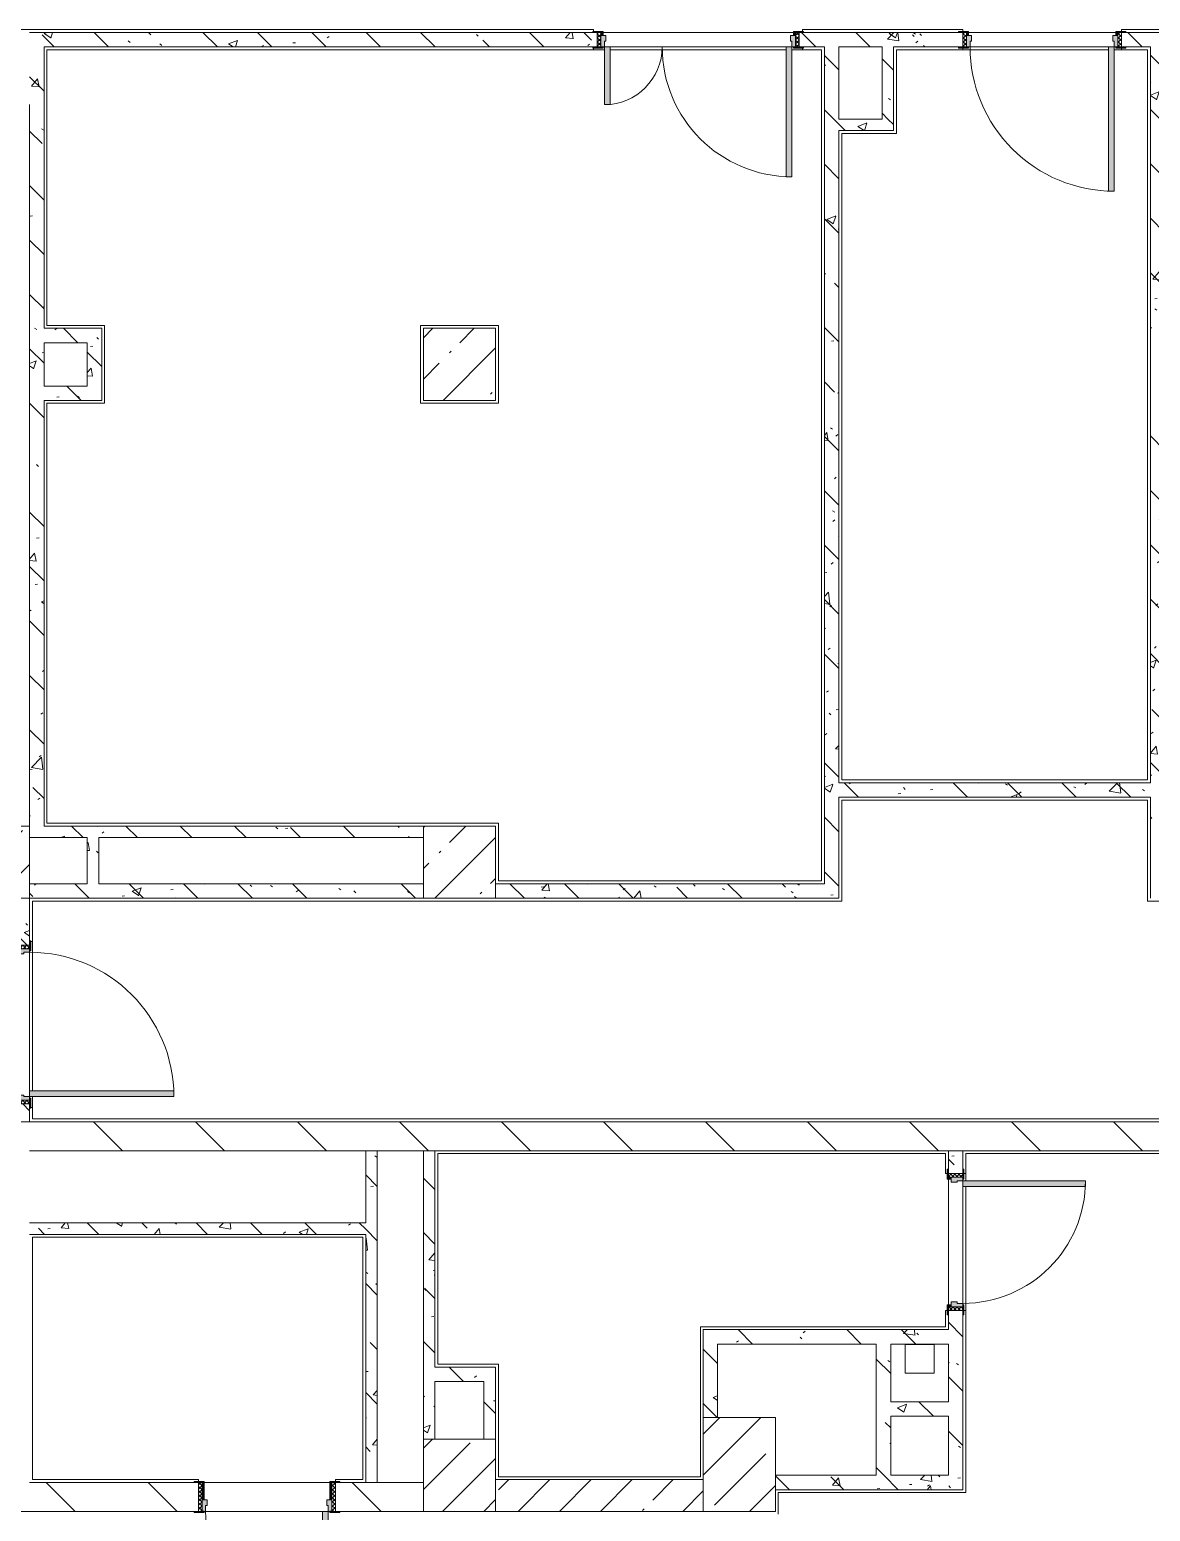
# Model space of a CAD drawing. Header units: millimetres. Extents: x -4196 to 190310, y -8553 to 29000.
# Drawn here: x 130156 to 137926, y 10900 to 21170 of the extents above; entities that cross this region are included whole.
import ezdxf

# ---------------------------------------------------------------- set-up
doc = ezdxf.new("R2010")
doc.units = ezdxf.units.MM
for name, color, linetype, lineweight, true_color in [('A-DOOR-1', 7, 'Continuous', 5, 0xaaaaaa), ('A-DOOR-2', 7, 'Continuous', 5, 0xe2e2e2), ('A-DOOR-FRAM-1', 7, 'Continuous', 5, 0xe2e2e2), ('A-DOOR-FRAM-2', 7, 'Continuous', 5, 0xaaaaaa), ('A-FLOR-1', 7, 'Continuous', 5, 0xaaaaaa), ('I-WALL-5', 7, 'Continuous', 5, 0x787878)]:
    doc.layers.add(name, color=color, linetype=linetype, lineweight=lineweight, true_color=true_color)
for name, color, linetype, lineweight in [('A-WALL', 7, 'Continuous', 9), ('I-WALL-3', 7, 'Continuous', 5), ('S-COLS-2', 7, 'Continuous', 5)]:
    doc.layers.add(name, color=color, linetype=linetype, lineweight=lineweight)
pattern_1 = [(135, (59346.5, 0), (-377.1708, -377.1708), [533.4, -88.9, 17.78, -88.9]), (135, (59346.5, 376.94), (-377.1708, -377.1708), []), (50, (59346.5, 0), (637.6445, -55.7866), [66.675, -733.425]), (355, (59346.5, 0), (-123.3494, 668.699), [53.34, -586.74]), (100.451, (59399.6, -4.65), (514.299, 612.908), [56.665, -623.315]), (46.184, (59346.5, 177.8), (948.7764, -147.15), [100.012, -1100.137]), (96.636, (59425.6, 165.5), (830.909, 865.997), [84.998, -934.973]), (351.184, (59346.5, 177.8), (830.918, 865.988), [80.01, -880.11]), (21, (59435.4, 133.35), (530.6506, -357.9283), [66.675, -733.425]), (326, (59435.4, 133.35), (216.308, 644.6585), [53.34, -586.74]), (71.451, (59479.6, 103.5), (746.9596, 286.7243), [56.665, -623.315]), (37.5, (59346.5, 0), (10.81053, 295.9426), [16.764, -562.864, 16.764, -578.866, -588.962]), (37.5, (59346.5, 0), (10.81053, 295.9426), [-1175.258, 16.764, -572.198]), (7.5, (59346.5, 0), (233.8692, 350.6318), [16.764, -322.834, 16.764, -549.529, -224.472]), (7.5, (59346.5, 0), (233.8692, 350.6318), [-905.891, 16.764, -207.708]), (327.5, (59148.24, 0), (474.5678, -20.0513), [16.764, -205.486, 16.764, -676.656, -920.115]), (327.5, (59148.24, 0), (474.5678, -20.0513), [-915.67, 16.764, -903.351]), (317.5, (59059.34, 0), (518.4522, 88.9934), [16.764, -272.161, 16.764, -443.738, -653.415]), (317.5, (59059.34, 0), (518.4522, 88.9934), [-749.427, 16.764, -636.651])]
pattern_2 = [(135, (1751.41, 114.685), (-14.14214, -14.14214), []), (225, (1751.41, 114.685), (14.14214, -14.14214), [])]
pattern_3 = [(45, (-371.384, 114.685), (-14.1421, 14.1421), []), (135, (-371.384, 114.685), (-14.1421, -14.1421), [])]
pattern_4 = [(135, (59346.5, 0), (-353.5534, -353.5534), [])]

# ---------------------------------------------------------------- blocks, each defined once
blk = doc.blocks.new('110_Дверь_СКБ_2Ст - Д-10а_п__ СОШ_Дв_1450x2100h_Горячий цех 2-32185694-1_6_1_птичка')
at = {"layer": 'A-DOOR-1'}
h = blk.add_hatch(dxfattribs=at)
h.set_pattern_fill('FP_139', color=256, style=0, pattern_type=2)
h.set_pattern_definition([(135, (1601.41, 114.685), (-14.14214, -14.14214), []), (225, (1601.41, 114.685), (14.14214, -14.14214), [])])
h.paths.add_polyline_path([(712, 50), (687, 50), (687, -50), (712, -50)])
at = {"layer": 'A-DOOR-2'}
for points in [[(-638, 950), (-638, 50), (-598, 50), (-598, 950)], [(622, 450), (622, 50), (662, 50), (662, 450)]]:
    blk.add_hatch(color=256, dxfattribs=at).paths.add_polyline_path(points)
h = blk.add_hatch(color=256, dxfattribs=at)
h.paths.add_polyline_path([(-663, 50), (-663, -30), (-628, -30), (-628, 10), (-638, 10), (-638, 50), (-648, 50)])
h.paths.add_polyline_path([(662, 50), (662, 10), (652, 10), (652, -30), (687, -30), (687, 50), (672, 50)])
at = {"layer": 'A-DOOR-FRAM-1'}
for points in [[(-688, 58), (-718, 58), (-718, 50), (-648, 50), (-648, 58), (-667, 58)], [(742, 58), (672, 58), (672, 50), (742, 50)], [(-663, -50), (-718, -50), (-718, -58), (-648, -58), (-648, -50)], [(-663, -30), (-663, -50), (-648, -50), (-648, -30)], [(672, -30), (672, -50), (687, -50), (687, -30)], [(672, -50), (672, -58), (742, -58), (737, -50), (687, -50)]]:
    blk.add_hatch(color=256, dxfattribs=at).paths.add_polyline_path(points)
at = {"layer": 'A-DOOR-FRAM-2'}
h = blk.add_hatch(dxfattribs=at)
h.set_pattern_fill('FP_140', color=256, style=0, pattern_type=2)
h.set_pattern_definition([(45, (-521.384, 114.685), (-14.1421, 14.1421), []), (135, (-521.384, 114.685), (-14.1421, -14.1421), [])])
h.paths.add_polyline_path([(-688, 50), (-688, -50), (-663, -50), (-663, 50)])
at = {"layer": 'A-DOOR-1'}
for p, q in [((-638, 950), (-638, 50)), ((-598, 950), (-638, 950)), ((-598, 50), (-598, 950)), ((662, 450), (622, 450)), ((622, 450), (622, 50)), ((662, 50), (662, 450)), ((-638, 50), (-598, 50)), ((622, 50), (662, 50))]:
    blk.add_line(p, q, dxfattribs=at)
for centre, radius, start, end in [((-638, 50), 900, 0, 90), ((662, 50), 400, 90, 180)]:
    blk.add_arc(centre, radius, start, end, dxfattribs=at)
at = {"layer": 'A-DOOR-FRAM-2'}
for p, q in [((-648, 58), (-718, 58)), ((-718, 58), (-718, 50)), ((-718, 50), (-648, 50)), ((-663, 50), (-688, 50)), ((-688, 50), (-688, -50)), ((-638, 50), (-663, 50)), ((-663, 50), (-663, -30)), ((-663, -50), (-663, 50)), ((-648, 50), (-648, 58)), ((-638, 10), (-638, 50)), ((-628, 10), (-638, 10)), ((-628, -30), (-628, 10)), ((662, 10), (652, 10)), ((652, 10), (652, -30)), ((662, 50), (662, 10)), ((687, 50), (662, 50)), ((742, 58), (672, 58)), ((672, 58), (672, 50)), ((672, 50), (742, 50)), ((687, -30), (687, 50)), ((712, 50), (687, 50)), ((687, 50), (687, -50)), ((712, -50), (712, 50)), ((742, 50), (742, 58)), ((-648, -50), (-718, -50)), ((-718, -50), (-718, -58)), ((-718, -58), (-648, -58)), ((-688, -50), (-663, -50)), ((-663, -30), (-628, -30)), ((-648, -30), (-663, -30)), ((-663, -30), (-663, -50)), ((-663, -50), (-648, -50)), ((-648, -50), (-648, -30)), ((-648, -58), (-648, -50)), ((652, -30), (687, -30)), ((687, -30), (672, -30)), ((672, -30), (672, -50)), ((672, -50), (687, -50)), ((742, -50), (672, -50)), ((672, -50), (672, -58)), ((672, -58), (742, -58)), ((687, -50), (687, -30)), ((687, -50), (712, -50)), ((742, -58), (742, -50))]:
    blk.add_line(p, q, dxfattribs=at)
blk = doc.blocks.new('BSC_Колонна _Прямоугольная - 650х500-23287315-1_6_1_птичка')
at = {"layer": 'S-COLS-2'}
h = blk.add_hatch(dxfattribs=at)
h.set_pattern_fill('FP_151', color=256, style=0, pattern_type=2)
h.set_pattern_definition([(135, (11225, -75730), (-285.1231, -285.1231), []), (135, (11225, -75444.88), (-285.1231, -285.1231), [504.031, -100.806, 16.764, -84.042])])
h.paths.add_polyline_path([(325, 250), (-325, 250), (-325, -250), (325, -250), (325, 0)])
for p, q in [((325, 250), (-325, 250)), ((-325, 250), (-325, -250)), ((325, -250), (325, 250)), ((-325, -250), (325, -250))]:
    blk.add_line(p, q, dxfattribs=at)
blk = doc.blocks.new('BSC_Колонна _Прямоугольная - 500х500-V104-1_6_1_птичка')
at = {"layer": 'S-COLS-2'}
h = blk.add_hatch(dxfattribs=at)
h.set_pattern_fill('FP_152', color=256, style=0, pattern_type=2)
h.set_pattern_definition([(45, (-73790, -11150), (-285.1231, 285.1231), []), (45, (-73504.88, -11150), (-285.1231, 285.1231), [504.031, -100.806, 16.764, -84.042])])
h.paths.add_polyline_path([(250, -250), (250, 250), (-250, 250), (-250, -250), (-85, -250)])
for p, q in [((250, 250), (-250, 250)), ((-250, 250), (-250, -250)), ((250, -250), (250, 250)), ((-250, -250), (250, -250))]:
    blk.add_line(p, q, dxfattribs=at)
blk = doc.blocks.new('110_Дверь_СКБ_1Ст_Внутренняя1 - Д-7_п__950x2100h_Туалет EW30-32892359-1_6_1_птичка')
at = {"layer": 'A-DOOR-1'}
h = blk.add_hatch(dxfattribs=at)
h.set_pattern_fill('FP_134', color=256, style=0, pattern_type=2)
h.set_pattern_definition([(135, (1826.41, 114.685), (-14.14214, -14.14214), []), (225, (1826.41, 114.685), (14.14214, -14.14214), [])])
h.paths.add_polyline_path([(487, -50), (487, 50), (462, 50), (462, -50)])
at = {"layer": 'A-DOOR-2'}
h = blk.add_hatch(color=256, dxfattribs=at)
h.paths.add_polyline_path([(462, 19), (462, 50), (437, 50), (437, 10), (427, 10), (427, -30), (462, -30), (462, -19)])
h.paths.add_polyline_path([(-403, -6), (-403, 10), (-413, 10), (-413, 50), (-438, 50), (-438, -30), (-403, -30)])
at = {"layer": 'A-DOOR-FRAM-1'}
for points in [[(-373, 50), (-373, 900), (-413, 900), (-413, 50)], [(-423, 50), (-423, 58), (-493, 58), (-493, 50), (-438, 50)], [(517, 50), (517, 58), (447, 56), (447, 50), (487, 50)], [(-423, -50), (-493, -50), (-493, -58), (-423, -58)], [(-423, -30), (-438, -30), (-438, -50), (-423, -50)], [(462, -30), (447, -30), (447, -50), (462, -50)], [(517, -50), (447, -50), (447, -58), (517, -58)]]:
    blk.add_hatch(color=256, dxfattribs=at).paths.add_polyline_path(points)
at = {"layer": 'A-DOOR-FRAM-2'}
h = blk.add_hatch(dxfattribs=at)
h.set_pattern_fill('FP_135', color=256, style=0, pattern_type=2)
h.set_pattern_definition([(45, (-296.384, 114.685), (-14.1421, 14.1421), []), (135, (-296.384, 114.685), (-14.1421, -14.1421), [])])
h.paths.add_polyline_path([(-438, -50), (-438, 50), (-463, 50), (-457, -50)])
at = {"layer": 'A-DOOR-1'}
for p, q in [((-413, 900), (-413, 50)), ((-373, 900), (-413, 900)), ((-373, 50), (-373, 900)), ((-413, 50), (-373, 50))]:
    blk.add_line(p, q, dxfattribs=at)
blk.add_arc((-413, 50), 850, 360, 90, dxfattribs=at)
at = {"layer": 'A-DOOR-FRAM-2'}
for p, q in [((-423, 58), (-493, 58)), ((-493, 58), (-493, 50)), ((-493, 50), (-423, 50)), ((-438, 50), (-463, 50)), ((-463, 50), (-463, -50)), ((-413, 50), (-438, 50)), ((-438, 50), (-438, -30)), ((-438, -50), (-438, 50)), ((-423, 50), (-438, 50)), ((-438, 50), (-438, 49)), ((-438, 49), (-423, 49)), ((-423, 50), (-423, 58)), ((-423, 49), (-423, 50)), ((-413, 10), (-413, 50)), ((-403, 10), (-413, 10)), ((-403, -30), (-403, 10)), ((437, 10), (427, 10)), ((427, 10), (427, -30)), ((437, 50), (437, 10)), ((462, 50), (437, 50)), ((517, 58), (447, 58)), ((447, 58), (447, 50)), ((462, 50), (447, 50)), ((447, 50), (447, 49)), ((447, 50), (517, 50)), ((447, 49), (462, 49)), ((462, -30), (462, 50)), ((487, 50), (462, 50)), ((462, 50), (462, -50)), ((462, 49), (462, 50)), ((487, -50), (487, 50)), ((517, 50), (517, 58)), ((-423, -50), (-493, -50)), ((-493, -50), (-493, -58)), ((-493, -58), (-423, -58)), ((-463, -50), (-438, -50)), ((-438, -30), (-403, -30)), ((-423, -30), (-438, -30)), ((-438, -30), (-438, -50)), ((-438, -50), (-423, -50)), ((-423, -50), (-423, -30)), ((-423, -58), (-423, -50)), ((427, -30), (462, -30)), ((462, -30), (447, -30)), ((447, -30), (447, -50)), ((447, -50), (462, -50)), ((517, -50), (447, -50)), ((447, -50), (447, -58)), ((447, -58), (517, -58)), ((462, -50), (462, -30)), ((462, -50), (487, -50)), ((517, -58), (517, -50))]:
    blk.add_line(p, q, dxfattribs=at)
blk = doc.blocks.new('110_Дверь_СКБ_1Ст_Внутренняя1 - Д-17д _Д-9_ 950x2100h_ПУИ_ С_У персонала-24300662-1_6_1_птичка')
at = {"layer": 'A-DOOR-1'}
h = blk.add_hatch(dxfattribs=at)
h.set_pattern_fill('FP_119', color=256, style=0, pattern_type=2)
h.set_pattern_definition([(135, (1826.41, 164.685), (-14.14214, -14.14214), []), (225, (1826.41, 164.685), (14.14214, -14.14214), [])])
h.paths.add_polyline_path([(487, 100), (462, 100), (462, -100), (487, -100), (487, 6)])
at = {"layer": 'A-DOOR-2'}
h = blk.add_hatch(color=256, dxfattribs=at)
h.paths.add_polyline_path([(462, 100), (437, 100), (437, 60), (427, 60), (427, 20), (462, 20)])
h.paths.add_polyline_path([(-423, 100), (-438, 100), (-438, 20), (-403, 20), (-403, 60), (-413, 60), (-413, 100)])
at = {"layer": 'A-DOOR-FRAM-1'}
for points in [[(-401, 950), (-413, 950), (-413, 100), (-373, 104), (-373, 950)], [(-454, 108), (-493, 108), (-493, 100), (-423, 104), (-423, 108), (-454, 108)], [(491, 108), (447, 108), (447, 100), (517, 100), (517, 108), (497, 108)], [(-438, 20), (-438, -100), (-423, -100), (-423, 20)], [(462, 20), (447, 20), (447, -100), (462, -100), (462, 6)], [(-438, -100), (-493, -100), (-493, -108), (-423, -108), (-423, -100)], [(501, -100), (447, -100), (447, -108), (517, -108), (517, -100)]]:
    blk.add_hatch(color=256, dxfattribs=at).paths.add_polyline_path(points)
at = {"layer": 'A-DOOR-FRAM-2'}
h = blk.add_hatch(dxfattribs=at)
h.set_pattern_fill('FP_120', color=256, style=0, pattern_type=2)
h.set_pattern_definition([(45, (-296.384, 164.685), (-14.1421, 14.1421), []), (135, (-296.384, 164.685), (-14.1421, -14.1421), [])])
h.paths.add_polyline_path([(-463, 100), (-460, -100), (-438, -100), (-438, 100)])
at = {"layer": 'A-DOOR-1'}
for p, q in [((-413, 950), (-413, 100)), ((-373, 950), (-413, 950)), ((-373, 100), (-373, 950)), ((-413, 100), (-373, 100))]:
    blk.add_line(p, q, dxfattribs=at)
blk.add_arc((-413, 100), 850, 360, 90, dxfattribs=at)
at = {"layer": 'A-DOOR-FRAM-2'}
for p, q in [((-423, 108), (-493, 108)), ((-493, 108), (-493, 100)), ((-423, 100), (-423, 108)), ((517, 108), (447, 108)), ((447, 108), (447, 100)), ((517, 100), (517, 108)), ((-493, 100), (-423, 100)), ((-438, 100), (-463, 100)), ((-463, 100), (-463, -100)), ((-413, 100), (-438, 100)), ((-438, 100), (-438, 20)), ((-438, -100), (-438, 100)), ((-423, 100), (-438, 100)), ((-438, 100), (-438, 99)), ((-438, 99), (-423, 99)), ((-438, 20), (-403, 20)), ((-423, 20), (-438, 20)), ((-438, 20), (-438, -100)), ((-423, 99), (-423, 100)), ((-423, -100), (-423, 20)), ((-413, 60), (-413, 100)), ((-403, 60), (-413, 60)), ((-403, 20), (-403, 60)), ((437, 60), (427, 60)), ((427, 60), (427, 20)), ((427, 20), (462, 20)), ((437, 100), (437, 60)), ((462, 100), (437, 100)), ((462, 100), (447, 100)), ((447, 100), (447, 99)), ((447, 100), (517, 100)), ((447, 99), (462, 99)), ((462, 20), (447, 20)), ((447, 20), (447, -100)), ((462, 20), (462, 100)), ((487, 100), (462, 100)), ((462, 100), (462, -100)), ((462, 99), (462, 100)), ((462, -100), (462, 20)), ((487, -100), (487, 100)), ((-423, -100), (-493, -100)), ((-493, -100), (-493, -108)), ((-463, -100), (-438, -100)), ((-438, -100), (-423, -100)), ((-423, -108), (-423, -100)), ((447, -100), (462, -100)), ((517, -100), (447, -100)), ((447, -100), (447, -108)), ((462, -100), (487, -100)), ((517, -108), (517, -100)), ((-493, -108), (-423, -108)), ((447, -108), (517, -108))]:
    blk.add_line(p, q, dxfattribs=at)
blk = doc.blocks.new('110_Дверь_СКБ_1Ст_Внутренняя1 - Д-11п 1100x2100h_кладовые _все__ коридор _между помещениями блока столовой__ моечные _все_ 2-32102277-1_6_1_птичка')
at = {"layer": 'A-DOOR-1'}
h = blk.add_hatch(dxfattribs=at)
h.set_pattern_fill('FP_130', color=256, style=0, pattern_type=2)
h.set_pattern_definition(pattern_2)
h.paths.add_polyline_path([(537.5, -50), (562.5, -50), (562.5, 50), (537.5, 50)])
at = {"layer": 'A-DOOR-2'}
h = blk.add_hatch(color=256, dxfattribs=at)
h.paths.add_polyline_path([(-477.5, -30), (-477.5, 10), (-487.5, 10), (-487.5, 50), (-512.5, 50), (-512.5, -30), (-487.5, -30)])
h.paths.add_polyline_path([(537.5, -30), (537.5, 50), (512.5, 50), (512.5, 10), (502.5, 10), (502.5, -30), (512.5, -30)])
at = {"layer": 'A-DOOR-FRAM-1'}
for points in [[(-447.5, 50), (-447.5, 1050), (-487.5, 1050), (-487.5, 50)], [(-567.5, 50), (-497.5, 50), (-497.5, 58), (-567.5, 58)], [(562.5, 50), (592.5, 50), (592.5, 58), (522.5, 58), (522.5, 50), (542.6, 50)], [(-567.5, -58), (-497.5, -58), (-497.5, -50), (-567.5, -50)], [(-497.5, -50), (-497.5, -30), (-512.5, -30), (-512.5, -50)], [(537.5, -50), (537.5, -30), (522.5, -30), (522.5, -50)], [(560.5, -58), (592.5, -58), (592.5, -50), (522.5, -51.4), (522.5, -58)]]:
    blk.add_hatch(color=256, dxfattribs=at).paths.add_polyline_path(points)
at = {"layer": 'A-DOOR-FRAM-2'}
h = blk.add_hatch(dxfattribs=at)
h.set_pattern_fill('FP_131', color=256, style=0, pattern_type=2)
h.set_pattern_definition(pattern_3)
h.paths.add_polyline_path([(-537.5, -50), (-512.5, -50), (-512.5, 50), (-537.5, 50)])
at = {"layer": 'A-DOOR-1'}
for p, q in [((-487.5, 1050), (-487.5, 50)), ((-447.5, 1050), (-487.5, 1050)), ((-447.5, 50), (-447.5, 1050)), ((-487.5, 50), (-447.5, 50))]:
    blk.add_line(p, q, dxfattribs=at)
blk.add_arc((-487.5, 50), 1000, 360, 90, dxfattribs=at)
at = {"layer": 'A-DOOR-FRAM-2'}
for p, q in [((-497.5, 58), (-567.5, 58)), ((-567.5, 58), (-567.5, 50)), ((-567.5, 50), (-497.5, 50)), ((-512.5, 50), (-537.5, 50)), ((-537.5, 50), (-537.5, -50)), ((-487.5, 50), (-512.5, 50)), ((-512.5, 50), (-512.5, -30)), ((-512.5, -50), (-512.5, 50)), ((-497.5, 50), (-512.5, 50)), ((-512.5, 50), (-512.5, 49)), ((-512.5, 49), (-497.5, 49)), ((-497.5, 50), (-497.5, 58)), ((-497.5, 49), (-497.5, 50)), ((-487.5, 10), (-487.5, 50)), ((-477.5, 10), (-487.5, 10)), ((-477.5, -30), (-477.5, 10)), ((512.5, 10), (502.5, 10)), ((502.5, 10), (502.5, -30)), ((512.5, 50), (512.5, 10)), ((537.5, 50), (512.5, 50)), ((592.5, 58), (522.5, 58)), ((522.5, 58), (522.5, 50)), ((537.5, 50), (522.5, 50)), ((522.5, 50), (522.5, 49)), ((522.5, 50), (592.5, 50)), ((522.5, 49), (537.5, 49)), ((537.5, -30), (537.5, 50)), ((562.5, 50), (537.5, 50)), ((537.5, 50), (537.5, -50)), ((537.5, 49), (537.5, 50)), ((562.5, -50), (562.5, 50)), ((592.5, 50), (592.5, 58)), ((-497.5, -50), (-567.5, -50)), ((-567.5, -50), (-567.5, -58)), ((-567.5, -58), (-497.5, -58)), ((-537.5, -50), (-512.5, -50)), ((-512.5, -30), (-477.5, -30)), ((-497.5, -30), (-512.5, -30)), ((-512.5, -30), (-512.5, -50)), ((-512.5, -50), (-497.5, -50)), ((-497.5, -50), (-497.5, -30)), ((-497.5, -58), (-497.5, -50)), ((502.5, -30), (537.5, -30)), ((537.5, -30), (522.5, -30)), ((522.5, -30), (522.5, -50)), ((522.5, -50), (537.5, -50)), ((592.5, -50), (522.5, -50)), ((522.5, -50), (522.5, -58)), ((522.5, -58), (592.5, -58)), ((537.5, -50), (537.5, -30)), ((537.5, -50), (562.5, -50)), ((592.5, -58), (592.5, -50))]:
    blk.add_line(p, q, dxfattribs=at)
blk = doc.blocks.new('BSC_Колонна _Прямоугольная - 500х500-V127-1_6_1_птичка')
at = {"layer": 'S-COLS-2'}
h = blk.add_hatch(dxfattribs=at)
h.set_pattern_fill('FP_172', color=256, style=0, pattern_type=2)
h.set_pattern_definition([(45, (-70560, -15400), (-285.1231, 285.1231), []), (45, (-70274.88, -15400), (-285.1231, 285.1231), [504.031, -100.806, 16.764, -84.042])])
h.paths.add_polyline_path([(-250, -250), (250, -250), (250, 250), (-250, 250), (-250, 130)])
for p, q in [((250, 250), (-250, 250)), ((-250, 250), (-250, -250)), ((250, -250), (250, 250)), ((-250, -250), (250, -250))]:
    blk.add_line(p, q, dxfattribs=at)
blk = doc.blocks.new('BSC_Колонна _Прямоугольная - 500х500-V128-1_6_1_птичка')
at = {"layer": 'S-COLS-2'}
h = blk.add_hatch(dxfattribs=at)
h.set_pattern_fill('FP_173', color=256, style=0, pattern_type=2)
h.set_pattern_definition([(45, (-73790, -15400), (-285.1231, 285.1231), []), (45, (-73504.88, -15400), (-285.1231, 285.1231), [504.031, -100.806, 16.764, -84.042])])
h.paths.add_polyline_path([(250, -250), (250, 250), (-250, 250), (-250, -250)])
for p, q in [((250, 250), (-250, 250)), ((-250, 250), (-250, -250)), ((250, -250), (250, 250)), ((-250, -250), (250, -250))]:
    blk.add_line(p, q, dxfattribs=at)
blk = doc.blocks.new('BSC_Колонна _Прямоугольная - 500х500-V144-1_6_1_птичка')
at = {"layer": 'S-COLS-2'}
h = blk.add_hatch(dxfattribs=at)
h.set_pattern_fill('FP_186', color=256, style=0, pattern_type=2)
h.set_pattern_definition([(45, (-73790, -18850), (-285.1231, 285.1231), []), (45, (-73504.88, -18850), (-285.1231, 285.1231), [504.031, -100.806, 16.764, -84.042])])
h.paths.add_polyline_path([(250, -250), (247, 250), (-250, 250), (-250, -250)])
for p, q in [((250, 250), (-250, 250)), ((-250, 250), (-250, -250)), ((250, -250), (250, 250)), ((-250, -250), (250, -250))]:
    blk.add_line(p, q, dxfattribs=at)
blk = doc.blocks.new('110_Дверь_СКБ_1Ст_Внутренняя1 - Д-12 EIW 1100x2100h_кладовые _все__ коридор _между помещениями блока столовой__ моечные _все_-32933558-1_6_1_птичка')
at = {"layer": 'A-DOOR-1'}
h = blk.add_hatch(dxfattribs=at)
h.set_pattern_fill('FP_130', color=256, style=0, pattern_type=2)
h.set_pattern_definition(pattern_2)
h.paths.add_polyline_path([(562.5, 50), (537.5, 50), (537.5, -50), (562.5, -50)])
at = {"layer": 'A-DOOR-2'}
h = blk.add_hatch(color=256, dxfattribs=at)
h.paths.add_polyline_path([(537.5, -30), (537.5, 50), (512.5, 50), (512.5, 10), (502.5, 10), (502.5, -30), (512.5, -30)])
h.paths.add_polyline_path([(-477.5, -6), (-477.5, 10), (-487.5, 10), (-487.5, 50), (-512.5, 50), (-512.5, -30), (-477.5, -30)])
at = {"layer": 'A-DOOR-FRAM-1'}
for points in [[(512.5, 863.5), (512.5, 1050), (472.5, 1050), (472.5, 50), (512.5, 50), (512.5, 685.8)], [(-497.5, 58), (-567.5, 58), (-562.5, 50), (-497.5, 50)], [(592.5, 58), (522.5, 58), (522.5, 50), (592.5, 50)], [(-497.5, -58), (-497.5, -50), (-567.5, -50), (-562.5, -58), (-512.5, -58)], [(-497.5, -30), (-512.5, -30), (-512.5, -50), (-497.5, -50)], [(537.5, -30), (522.5, -30), (522.5, -50), (537.5, -50)], [(592.5, -58), (587.5, -50), (522.5, -50), (522.5, -58), (587.5, -58)]]:
    blk.add_hatch(color=256, dxfattribs=at).paths.add_polyline_path(points)
at = {"layer": 'A-DOOR-FRAM-2'}
h = blk.add_hatch(dxfattribs=at)
h.set_pattern_fill('FP_131', color=256, style=0, pattern_type=2)
h.set_pattern_definition(pattern_3)
h.paths.add_polyline_path([(-512.5, 50), (-537.5, 50), (-537.5, -50), (-512.5, -50)])
at = {"layer": 'A-DOOR-1'}
for p, q in [((512.5, 1050), (472.5, 1050)), ((472.5, 1050), (472.5, 50)), ((512.5, 50), (512.5, 1050)), ((472.5, 50), (512.5, 50))]:
    blk.add_line(p, q, dxfattribs=at)
blk.add_arc((512.5, 50), 1000, 90, 180, dxfattribs=at)
at = {"layer": 'A-DOOR-FRAM-2'}
for p, q in [((-497.5, 58), (-567.5, 58)), ((-567.5, 58), (-567.5, 50)), ((-567.5, 50), (-497.5, 50)), ((-512.5, 50), (-537.5, 50)), ((-537.5, 50), (-537.5, -50)), ((-487.5, 50), (-512.5, 50)), ((-512.5, 50), (-512.5, -30)), ((-512.5, -50), (-512.5, 50)), ((-497.5, 50), (-512.5, 50)), ((-512.5, 50), (-512.5, 49)), ((-512.5, 49), (-497.5, 49)), ((-497.5, 50), (-497.5, 58)), ((-497.5, 49), (-497.5, 50)), ((-487.5, 10), (-487.5, 50)), ((-477.5, 10), (-487.5, 10)), ((-477.5, -30), (-477.5, 10)), ((512.5, 10), (502.5, 10)), ((502.5, 10), (502.5, -30)), ((512.5, 50), (512.5, 10)), ((537.5, 50), (512.5, 50)), ((592.5, 58), (522.5, 58)), ((522.5, 58), (522.5, 50)), ((537.5, 50), (522.5, 50)), ((522.5, 50), (522.5, 49)), ((522.5, 50), (592.5, 50)), ((522.5, 49), (537.5, 49)), ((537.5, -30), (537.5, 50)), ((562.5, 50), (537.5, 50)), ((537.5, 50), (537.5, -50)), ((537.5, 49), (537.5, 50)), ((562.5, -50), (562.5, 50)), ((592.5, 50), (592.5, 58)), ((-497.5, -50), (-567.5, -50)), ((-567.5, -50), (-567.5, -58)), ((-567.5, -58), (-497.5, -58)), ((-537.5, -50), (-512.5, -50)), ((-512.5, -30), (-477.5, -30)), ((-497.5, -30), (-512.5, -30)), ((-512.5, -30), (-512.5, -50)), ((-512.5, -50), (-497.5, -50)), ((-497.5, -50), (-497.5, -30)), ((-497.5, -58), (-497.5, -50)), ((502.5, -30), (537.5, -30)), ((537.5, -30), (522.5, -30)), ((522.5, -30), (522.5, -50)), ((522.5, -50), (537.5, -50)), ((592.5, -50), (522.5, -50)), ((522.5, -50), (522.5, -58)), ((522.5, -58), (592.5, -58)), ((537.5, -50), (537.5, -30)), ((537.5, -50), (562.5, -50)), ((592.5, -58), (592.5, -50))]:
    blk.add_line(p, q, dxfattribs=at)

msp = doc.modelspace()

# ---------------------------------------------------------------- hatches: boundary and pattern name
at = {"layer": 'I-WALL-3'}
h = msp.add_hatch(dxfattribs=at)
h.set_pattern_fill('FP_115', color=256, style=0, pattern_type=2)
h.set_pattern_definition(pattern_4)
h.paths.add_polyline_path([(135442.5, 13400), (144046.5, 13400), (144046.5, 13600), (127996.5, 13600), (127996.5, 13400), (134510.2, 13400)])
h = msp.add_hatch(dxfattribs=at)
h.set_pattern_fill('FP_115', color=256, style=0, pattern_type=2)
h.set_pattern_definition(pattern_4)
h.paths.add_polyline_path([(132306.3, 10900), (132886.5, 10900), (132886.5, 11100), (132276.3, 11100), (132276.3, 10900)])
h.paths.add_polyline_path([(126106.5, 10900), (128015.3, 10900), (128015.3, 11100), (126106.5, 11100), (126106.5, 10994)])
h.paths.add_polyline_path([(123356.5, 10900), (125906.5, 10900), (125906.5, 11100), (121506.5, 11100), (121506.5, 10900)])
h.paths.add_polyline_path([(128965.3, 10900), (131326.3, 10900), (131326.3, 11100), (128965.3, 11100), (128965.3, 10994)])
h = msp.add_hatch(dxfattribs=at)
h.set_pattern_fill('FP_97', color=256, style=0, pattern_type=2)
h.set_pattern_definition([(45, (59346.5, 0), (-285.1231, 285.1231), []), (45, (59631.6, 0), (-285.1231, 285.1231), [504.031, -100.806, 16.764, -84.042])])
h.paths.add_polyline_path([(134806.5, 10900), (134826.5, 10900), (134826.5, 11120), (133386.5, 11120), (133386.5, 10900), (134510.2, 10900)])
at = {"layer": 'I-WALL-5'}
h = msp.add_hatch(dxfattribs=at)
h.set_pattern_fill('FP_127', color=256, style=0, pattern_type=2)
h.set_pattern_definition(pattern_1)
h.paths.add_polyline_path([(128401.5, 21050), (128431.5, 21050), (128431.5, 21150), (127616.5, 21150), (127616.5, 21050), (127901.5, 21050)])
h.paths.add_polyline_path([(136626.3, 21050), (136626.3, 21150), (135491.3, 21150), (135491.3, 21050), (136596.3, 21050)])
h.paths.add_polyline_path([(137906.3, 21050), (137926.3, 21050), (137926.3, 21150), (137726.3, 21150), (137726.3, 21050), (137808.1, 21050)])
h.paths.add_polyline_path([(130156.5, 21050), (134091.3, 21050), (134091.3, 21150), (130156.5, 21150), (130156.5, 21063.8)])
h.paths.add_polyline_path([(129656.5, 21050), (129656.5, 21150), (129531.5, 21150), (129531.5, 21050), (129636.5, 21050)])
h = msp.add_hatch(dxfattribs=at)
h.set_pattern_fill('FP_127', color=256, style=0, pattern_type=2)
h.set_pattern_definition(pattern_1)
h.paths.add_polyline_path([(137926.3, 15150), (137926.5, 15150.8), (137926.5, 15650), (138026.3, 15650), (138026.3, 18600), (137926.5, 18600), (137926.5, 19100), (138026.3, 19100), (138026.3, 21150), (137926.3, 21150), (137926.3, 15325.4)])
h = msp.add_hatch(dxfattribs=at)
h.set_pattern_fill('FP_127', color=256, style=0, pattern_type=2)
h.set_pattern_definition(pattern_1)
h.paths.add_polyline_path([(130256.5, 15570), (130256.5, 21050), (130156.5, 21050), (130156.5, 15570), (130176.5, 15570)])
h = msp.add_hatch(dxfattribs=at)
h.set_pattern_fill('FP_127', color=256, style=0, pattern_type=2)
h.set_pattern_definition(pattern_1)
h.paths.add_polyline_path([(135766.3, 15150), (135766.3, 21050), (135666.3, 21047.1), (135666.3, 15150)])
h = msp.add_hatch(dxfattribs=at)
h.set_pattern_fill('FP_127', color=256, style=0, pattern_type=2)
h.set_pattern_definition(pattern_1)
h.paths.add_polyline_path([(136066, 20550), (136146, 20550), (136146, 21050), (136066, 21050), (136066, 21030)])
h = msp.add_hatch(dxfattribs=at)
h.set_pattern_fill('FP_127', color=256, style=0, pattern_type=2)
h.set_pattern_definition(pattern_1)
h.paths.add_polyline_path([(136146, 20470), (136146, 20550), (135766.3, 20550), (135766.3, 20470), (136066, 20470)])
h = msp.add_hatch(dxfattribs=at)
h.set_pattern_fill('FP_127', color=256, style=0, pattern_type=2)
h.set_pattern_definition(pattern_1)
h.paths.add_polyline_path([(130556.5, 19000), (130556.5, 19100), (130256.5, 19100), (130261.6, 19000), (130276.5, 19000)])
h = msp.add_hatch(dxfattribs=at)
h.set_pattern_fill('FP_127', color=256, style=0, pattern_type=2)
h.set_pattern_definition(pattern_1)
h.paths.add_polyline_path([(130656.5, 18700), (130656.5, 19100), (130556.5, 19100), (130556.5, 18700)])
h = msp.add_hatch(dxfattribs=at)
h.set_pattern_fill('FP_127', color=256, style=0, pattern_type=2)
h.set_pattern_definition(pattern_1)
h.paths.add_polyline_path([(130656.5, 18600), (130656.5, 18700), (130256.5, 18700), (130260.7, 18600), (130276.5, 18600)])
h = msp.add_hatch(dxfattribs=at)
h.set_pattern_fill('FP_127', color=256, style=0, pattern_type=2)
h.set_pattern_definition(pattern_1)
h.paths.add_polyline_path([(137923.9, 15850), (137926.3, 15850), (137926.3, 15950), (135766.3, 15950), (135766.3, 15850), (137906.5, 15850)])
h = msp.add_hatch(dxfattribs=at)
h.set_pattern_fill('FP_127', color=256, style=0, pattern_type=2)
h.set_pattern_definition(pattern_1)
h.paths.add_polyline_path([(130748.8, 15570), (132886.5, 15570), (132886.5, 15650), (130256.5, 15650), (130256.5, 15570), (130695.4, 15570)])
h = msp.add_hatch(dxfattribs=at)
h.set_pattern_fill('FP_127', color=256, style=0, pattern_type=2)
h.set_pattern_definition(pattern_1)
h.paths.add_polyline_path([(130556.5, 15250), (130636.5, 15250), (130636.5, 15570), (130556.5, 15567.2), (130556.5, 15428.6)])
h = msp.add_hatch(dxfattribs=at)
h.set_pattern_fill('FP_127', color=256, style=0, pattern_type=2)
h.set_pattern_definition(pattern_1)
h.paths.add_polyline_path([(135646.3, 15150), (135666.3, 15150), (135666.3, 15250), (133386.5, 15250), (133386.5, 15150), (134510.2, 15150)])
h.paths.add_polyline_path([(130176.5, 15150), (132886.5, 15150), (132886.5, 15250), (130156.5, 15250), (130156.5, 15150)])
h = msp.add_hatch(dxfattribs=at)
h.set_pattern_fill('FP_127', color=256, style=0, pattern_type=2)
h.set_pattern_definition(pattern_1)
h.paths.add_polyline_path([(130102.2, 13600), (130156.5, 13600), (130156.5, 13725), (130056.5, 13725), (130056.5, 13600), (130076.5, 13600)])
h.paths.add_polyline_path([(130156.5, 14825), (130156.5, 15150), (130056.5, 15150), (130056.5, 14825)])
h = msp.add_hatch(dxfattribs=at)
h.set_pattern_fill('FP_127', color=256, style=0, pattern_type=2)
h.set_pattern_definition(pattern_1)
h.paths.add_polyline_path([(132486.5, 11100), (132566.5, 11100), (132566.5, 13400), (132486.5, 13400), (132486.5, 11120)])
h = msp.add_hatch(dxfattribs=at)
h.set_pattern_fill('FP_127', color=256, style=0, pattern_type=2)
h.set_pattern_definition(pattern_1)
h.paths.add_polyline_path([(132886.5, 11400), (132966.5, 11400), (132966.5, 13400), (132886.5, 13400), (132886.5, 11913.7)])
h = msp.add_hatch(dxfattribs=at)
h.set_pattern_fill('FP_127', color=256, style=0, pattern_type=2)
h.set_pattern_definition(pattern_1)
h.paths.add_polyline_path([(136526.3, 11050), (136626.3, 11053.2), (136626.3, 12291.1), (136526.3, 12291.1), (136526.3, 11150)])
h.paths.add_polyline_path([(136626.3, 13241.1), (136626.3, 13400), (136526.3, 13400), (136527.7, 13241.1)])
h = msp.add_hatch(dxfattribs=at)
h.set_pattern_fill('FP_127', color=256, style=0, pattern_type=2)
h.set_pattern_definition(pattern_1)
h.paths.add_polyline_path([(130156.5, 12820), (132486.5, 12820), (132486.5, 12900), (130156.5, 12900)])
h = msp.add_hatch(dxfattribs=at)
h.set_pattern_fill('FP_127', color=256, style=0, pattern_type=2)
h.set_pattern_definition(pattern_1)
h.paths.add_polyline_path([(134826.5, 12060), (136526.3, 12060), (136526.3, 12160), (134826.5, 12160), (134826.5, 12143.8)])
h = msp.add_hatch(dxfattribs=at)
h.set_pattern_fill('FP_127', color=256, style=0, pattern_type=2)
h.set_pattern_definition(pattern_1)
h.paths.add_polyline_path([(134826.5, 11550), (134926.5, 11550), (134926.5, 12060), (134826.5, 12060), (134826.5, 11880.8)])
h = msp.add_hatch(dxfattribs=at)
h.set_pattern_fill('FP_127', color=256, style=0, pattern_type=2)
h.set_pattern_definition(pattern_1)
h.paths.add_polyline_path([(136126.3, 11150), (136126.3, 12060), (136026.3, 12055.6), (136027.2, 11150), (136072.3, 11150)])
h = msp.add_hatch(dxfattribs=at)
h.set_pattern_fill('FP_127', color=256, style=0, pattern_type=2)
h.set_pattern_definition(pattern_1)
h.paths.add_polyline_path([(133306.5, 11800), (133306.5, 11900), (132966.5, 11900), (132966.5, 11800)])
h = msp.add_hatch(dxfattribs=at)
h.set_pattern_fill('FP_127', color=256, style=0, pattern_type=2)
h.set_pattern_definition(pattern_1)
h.paths.add_polyline_path([(133306.5, 11400), (133386.5, 11400), (133386.5, 11900), (133306.5, 11900), (133306.5, 11800)])
h = msp.add_hatch(dxfattribs=at)
h.set_pattern_fill('FP_127', color=256, style=0, pattern_type=2)
h.set_pattern_definition(pattern_1)
h.paths.add_polyline_path([(136512.1, 11560), (136526.3, 11560), (136526.3, 11660), (136126.3, 11660), (136126.3, 11560), (136427, 11560)])
h = msp.add_hatch(dxfattribs=at)
h.set_pattern_fill('FP_127', color=256, style=0, pattern_type=2)
h.set_pattern_definition(pattern_1)
h.paths.add_polyline_path([(136526.3, 11050), (136526.3, 11150), (135326.5, 11150), (135326.5, 11050), (136427, 11050)])

# ---------------------------------------------------------------- linework, layer by layer
at = {"layer": 'A-FLOR-1'}
for p, q in [((129531.5, 21170), (134066.3, 21170)), ((134066.3, 21170), (134066.3, 21158)), ((135515.3, 21158), (135515.3, 21170)), ((135515.3, 21170), (136626.3, 21170)), ((136626.3, 21170), (136626.3, 21158)), ((137726.3, 21158), (137726.3, 21170)), ((137726.3, 21170), (138046.3, 21170)), ((134141.3, 21030), (130276.5, 21030)), ((130276.5, 21030), (130276.5, 19120)), ((134066.3, 21042), (134066.3, 21030)), ((134181.3, 21030), (135401.3, 21030)), ((135646.3, 21030), (135441.3, 21030)), ((135515.3, 21030), (135515.3, 21042)), ((135646.3, 15270), (135646.3, 21030)), ((137636.3, 21030), (136166, 21030)), ((136166, 21030), (136166, 20450)), ((136626.3, 21042), (136626.3, 21030)), ((137906.3, 21030), (137676.3, 21030)), ((137726.3, 21030), (137726.3, 21042)), ((137906.3, 15970), (137906.3, 21030)), ((136166, 20450), (135786.3, 20450)), ((135786.3, 20450), (135786.3, 15970)), ((130276.5, 19120), (130676.5, 19120)), ((130676.5, 19120), (130676.5, 18580)), ((132866.5, 18580), (132866.5, 19120)), ((132866.5, 19120), (133406.5, 19120)), ((133406.5, 19120), (133406.5, 18580)), ((130676.5, 18580), (130276.5, 18580)), ((130276.5, 18580), (130276.5, 15670)), ((133406.5, 18580), (132866.5, 18580)), ((135786.3, 15970), (137906.3, 15970)), ((137906.5, 15830), (135786.3, 15830)), ((135786.3, 15830), (135786.3, 15130)), ((137906.5, 15130), (137906.5, 15830)), ((130276.5, 15670), (133406.5, 15670)), ((133406.5, 15670), (133406.5, 15270)), ((133406.5, 15270), (135646.3, 15270)), ((135786.3, 15130), (130176.5, 15130)), ((130176.5, 15130), (130176.5, 13815)), ((138446.5, 15130), (137906.5, 15130)), ((130176.5, 14850), (130164.5, 14850)), ((130176.5, 13775), (130176.5, 13620)), ((130164.5, 13700), (130176.5, 13700)), ((130176.5, 13620), (144486.5, 13620)), ((136506.3, 13380), (132986.5, 13380)), ((132986.5, 13380), (132986.5, 11920)), ((136506.3, 13241.1), (136506.3, 13380)), ((136646.3, 13380), (136646.3, 13191.1)), ((141903.5, 13380), (136646.3, 13380)), ((136518.3, 13241.1), (136506.3, 13241.1)), ((136646.3, 13241.1), (136634.3, 13241.1)), ((136646.3, 13151.1), (136646.3, 11030)), ((132466.5, 12800), (130176.5, 12800)), ((130176.5, 12800), (130176.5, 11120)), ((132466.5, 11120), (132466.5, 12800)), ((136506.3, 12180), (136506.3, 12291.1)), ((136506.3, 12291.1), (136518.3, 12291.1)), ((136634.3, 12291.1), (136646.3, 12291.1)), ((134806.5, 11140), (134806.5, 12180)), ((134806.5, 12180), (136506.3, 12180)), ((136227, 12057), (136427, 12057)), ((136227, 11857), (136227, 12057)), ((136427, 12057), (136427, 11857)), ((132986.5, 11920), (133406.5, 11920)), ((133406.5, 11920), (133406.5, 11140)), ((136427, 11857), (136227, 11857)), ((130176.5, 11120), (131326.3, 11120)), ((131326.3, 11120), (131326.3, 11108)), ((132276.3, 11108), (132276.3, 11120)), ((132276.3, 11120), (132466.5, 11120)), ((133406.5, 11140), (134806.5, 11140)), ((136646.3, 11030), (135346.5, 11030)), ((135346.5, 11030), (135346.5, 10880))]:
    msp.add_line(p, q, dxfattribs=at)
at = {"layer": 'A-WALL'}
for p, q in [((130056.5, 13600), (130156.5, 13600)), ((132566.5, 13400), (132486.5, 13400)), ((132966.5, 13400), (132886.5, 13400)), ((136626.3, 13400), (136526.3, 13400)), ((132486.5, 11100), (132566.5, 11100))]:
    msp.add_line(p, q, dxfattribs=at)
at = {"layer": 'I-WALL-3'}
for p, q in [((134061.3, 21150), (130156.5, 21150)), ((134131.3, 21150), (135451.3, 21150)), ((136596.3, 21150), (135521.3, 21150)), ((136666.3, 21150), (137686.3, 21150)), ((138026.3, 21150), (137756.3, 21150)), ((130256.5, 19100), (130256.5, 21050)), ((130256.5, 21050), (134061.3, 21050)), ((135401.3, 21050), (134181.3, 21050)), ((135521.3, 21050), (135666.3, 21050)), ((135666.3, 21050), (135666.3, 15250)), ((135766.3, 20550), (135766.3, 21050)), ((135766.3, 21050), (136066, 21050)), ((136066, 21050), (136066, 20550)), ((136146, 21050), (136596.3, 21050)), ((136146, 20470), (136146, 21050)), ((137636.3, 21050), (136676.3, 21050)), ((137756.3, 21050), (137926.3, 21050)), ((137926.3, 21050), (137926.3, 15950)), ((130156.5, 20650), (130156.5, 15650)), ((136066, 20550), (135766.3, 20550)), ((135766.3, 15950), (135766.3, 20470)), ((135766.3, 20470), (136146, 20470)), ((130656.5, 19100), (130256.5, 19100)), ((130256.5, 18700), (130256.5, 19000)), ((130256.5, 19000), (130556.5, 19000)), ((130556.5, 19000), (130556.5, 18700)), ((130656.5, 18600), (130656.5, 19100)), ((130556.5, 18700), (130256.5, 18700)), ((130256.5, 15650), (130256.5, 18600)), ((130256.5, 18600), (130656.5, 18600)), ((137926.3, 15950), (135766.3, 15950)), ((135766.3, 15150), (135766.3, 15850)), ((135766.3, 15850), (137926.3, 15850)), ((137926.3, 15850), (137926.3, 15150)), ((132886.5, 15650), (130256.5, 15650)), ((130156.5, 15570), (130556.5, 15570)), ((130556.5, 15570), (130556.5, 15250)), ((130636.5, 15250), (130636.5, 15570)), ((130636.5, 15570), (132886.5, 15570)), ((130556.5, 15250), (130156.5, 15250)), ((132886.5, 15250), (130636.5, 15250)), ((135666.3, 15250), (133386.5, 15250)), ((130156.5, 15150), (132886.5, 15150)), ((130156.5, 14855), (130156.5, 15150)), ((133386.5, 15150), (135666.3, 15150)), ((135666.3, 15150), (135766.3, 15150)), ((130156.5, 14775), (130156.5, 13815)), ((130156.5, 13600), (130156.5, 13695)), ((144456.5, 13600), (130156.5, 13600)), ((130156.5, 13400), (132486.5, 13400)), ((132486.5, 13400), (132486.5, 12900)), ((132566.5, 11100), (132566.5, 13400)), ((132566.5, 13400), (132886.5, 13400)), ((132886.5, 13400), (132886.5, 11400)), ((132966.5, 11900), (132966.5, 13400)), ((132966.5, 13400), (136526.3, 13400)), ((136526.3, 13400), (136526.3, 13271.1)), ((136626.3, 13271.1), (136626.3, 13400)), ((136626.3, 13400), (144456.5, 13400)), ((136526.3, 12331.1), (136526.3, 13201.1)), ((136626.3, 13151.1), (136626.3, 12341.1)), ((132486.5, 12900), (130156.5, 12900)), ((130156.5, 12820), (132486.5, 12820)), ((132486.5, 12820), (132486.5, 11100)), ((136526.3, 12261.1), (136526.3, 12160)), ((136626.3, 11050), (136626.3, 12261.1)), ((136526.3, 12160), (134826.5, 12160)), ((134826.5, 12160), (134826.5, 11550)), ((134926.5, 12060), (136026.3, 12060)), ((134926.5, 11550), (134926.5, 12060)), ((136026.3, 12060), (136026.3, 11150)), ((136126.3, 12060), (136526.3, 12060)), ((136126.3, 11660), (136126.3, 12060)), ((136526.3, 12060), (136526.3, 11660)), ((133386.5, 11900), (132966.5, 11900)), ((133386.5, 11400), (133386.5, 11900)), ((132966.5, 11400), (132966.5, 11800)), ((132966.5, 11800), (133306.5, 11800)), ((133306.5, 11800), (133306.5, 11400)), ((136526.3, 11660), (136126.3, 11660)), ((136126.3, 11150), (136126.3, 11560)), ((136126.3, 11560), (136526.3, 11560)), ((136526.3, 11560), (136526.3, 11150)), ((131296.3, 11100), (130156.5, 11100)), ((131366.3, 11100), (132236.3, 11100)), ((132486.5, 11100), (132306.3, 11100)), ((132886.5, 11100), (132566.5, 11100)), ((134826.5, 11120), (133386.5, 11120)), ((136026.3, 11150), (135326.5, 11150)), ((136526.3, 11150), (136126.3, 11150)), ((135326.5, 11050), (136626.3, 11050)), ((128995.3, 10900), (131296.3, 10900)), ((132186.3, 10900), (131376.3, 10900)), ((132306.3, 10900), (132886.5, 10900)), ((133386.5, 10900), (134826.5, 10900))]:
    msp.add_line(p, q, dxfattribs=at)

# ---------------------------------------------------------------- block references
at = {"layer": 'A-DOOR-1'}
for name, p, rotation in [('110_Дверь_СКБ_2Ст - Д-10а_п__ СОШ_Дв_1450x2100h_Горячий цех 2-32185694-1_6_1_птичка', (134803.8, 21100), 180), ('110_Дверь_СКБ_1Ст_Внутренняя1 - Д-11п 1100x2100h_кладовые _все__ коридор _между помещениями блока столовой__ моечные _все_ 2-32102277-1_6_1_птичка', (137188.8, 21100), 180), ('110_Дверь_СКБ_1Ст_Внутренняя1 - Д-12 EIW 1100x2100h_кладовые _все__ коридор _между помещениями блока столовой__ моечные _все_-32933558-1_6_1_птичка', (130106.5, 14287.5), 270), ('110_Дверь_СКБ_1Ст_Внутренняя1 - Д-7_п__950x2100h_Туалет EW30-32892359-1_6_1_птичка', (136576.3, 12778.6), 270), ('110_Дверь_СКБ_1Ст_Внутренняя1 - Д-17д _Д-9_ 950x2100h_ПУИ_ С_У персонала-24300662-1_6_1_птичка', (131813.8, 11000), 180)]:
    msp.add_blockref(name, p, dxfattribs=dict(at, rotation=rotation))
at = {"layer": 'S-COLS-2'}
for name, p in [('BSC_Колонна _Прямоугольная - 500х500-V144-1_6_1_птичка', (133136.5, 18850)), ('BSC_Колонна _Прямоугольная - 500х500-V127-1_6_1_птичка', (129906.5, 15400)), ('BSC_Колонна _Прямоугольная - 500х500-V128-1_6_1_птичка', (133136.5, 15400)), ('BSC_Колонна _Прямоугольная - 500х500-V104-1_6_1_птичка', (133136.5, 11150))]:
    msp.add_blockref(name, p, dxfattribs=at)
at = {"layer": 'S-COLS-2', "rotation": 270.0000000000007}
msp.add_blockref('BSC_Колонна _Прямоугольная - 650х500-23287315-1_6_1_птичка', (135076.5, 11225), dxfattribs=at)

doc.saveas('drawing.dxf')
